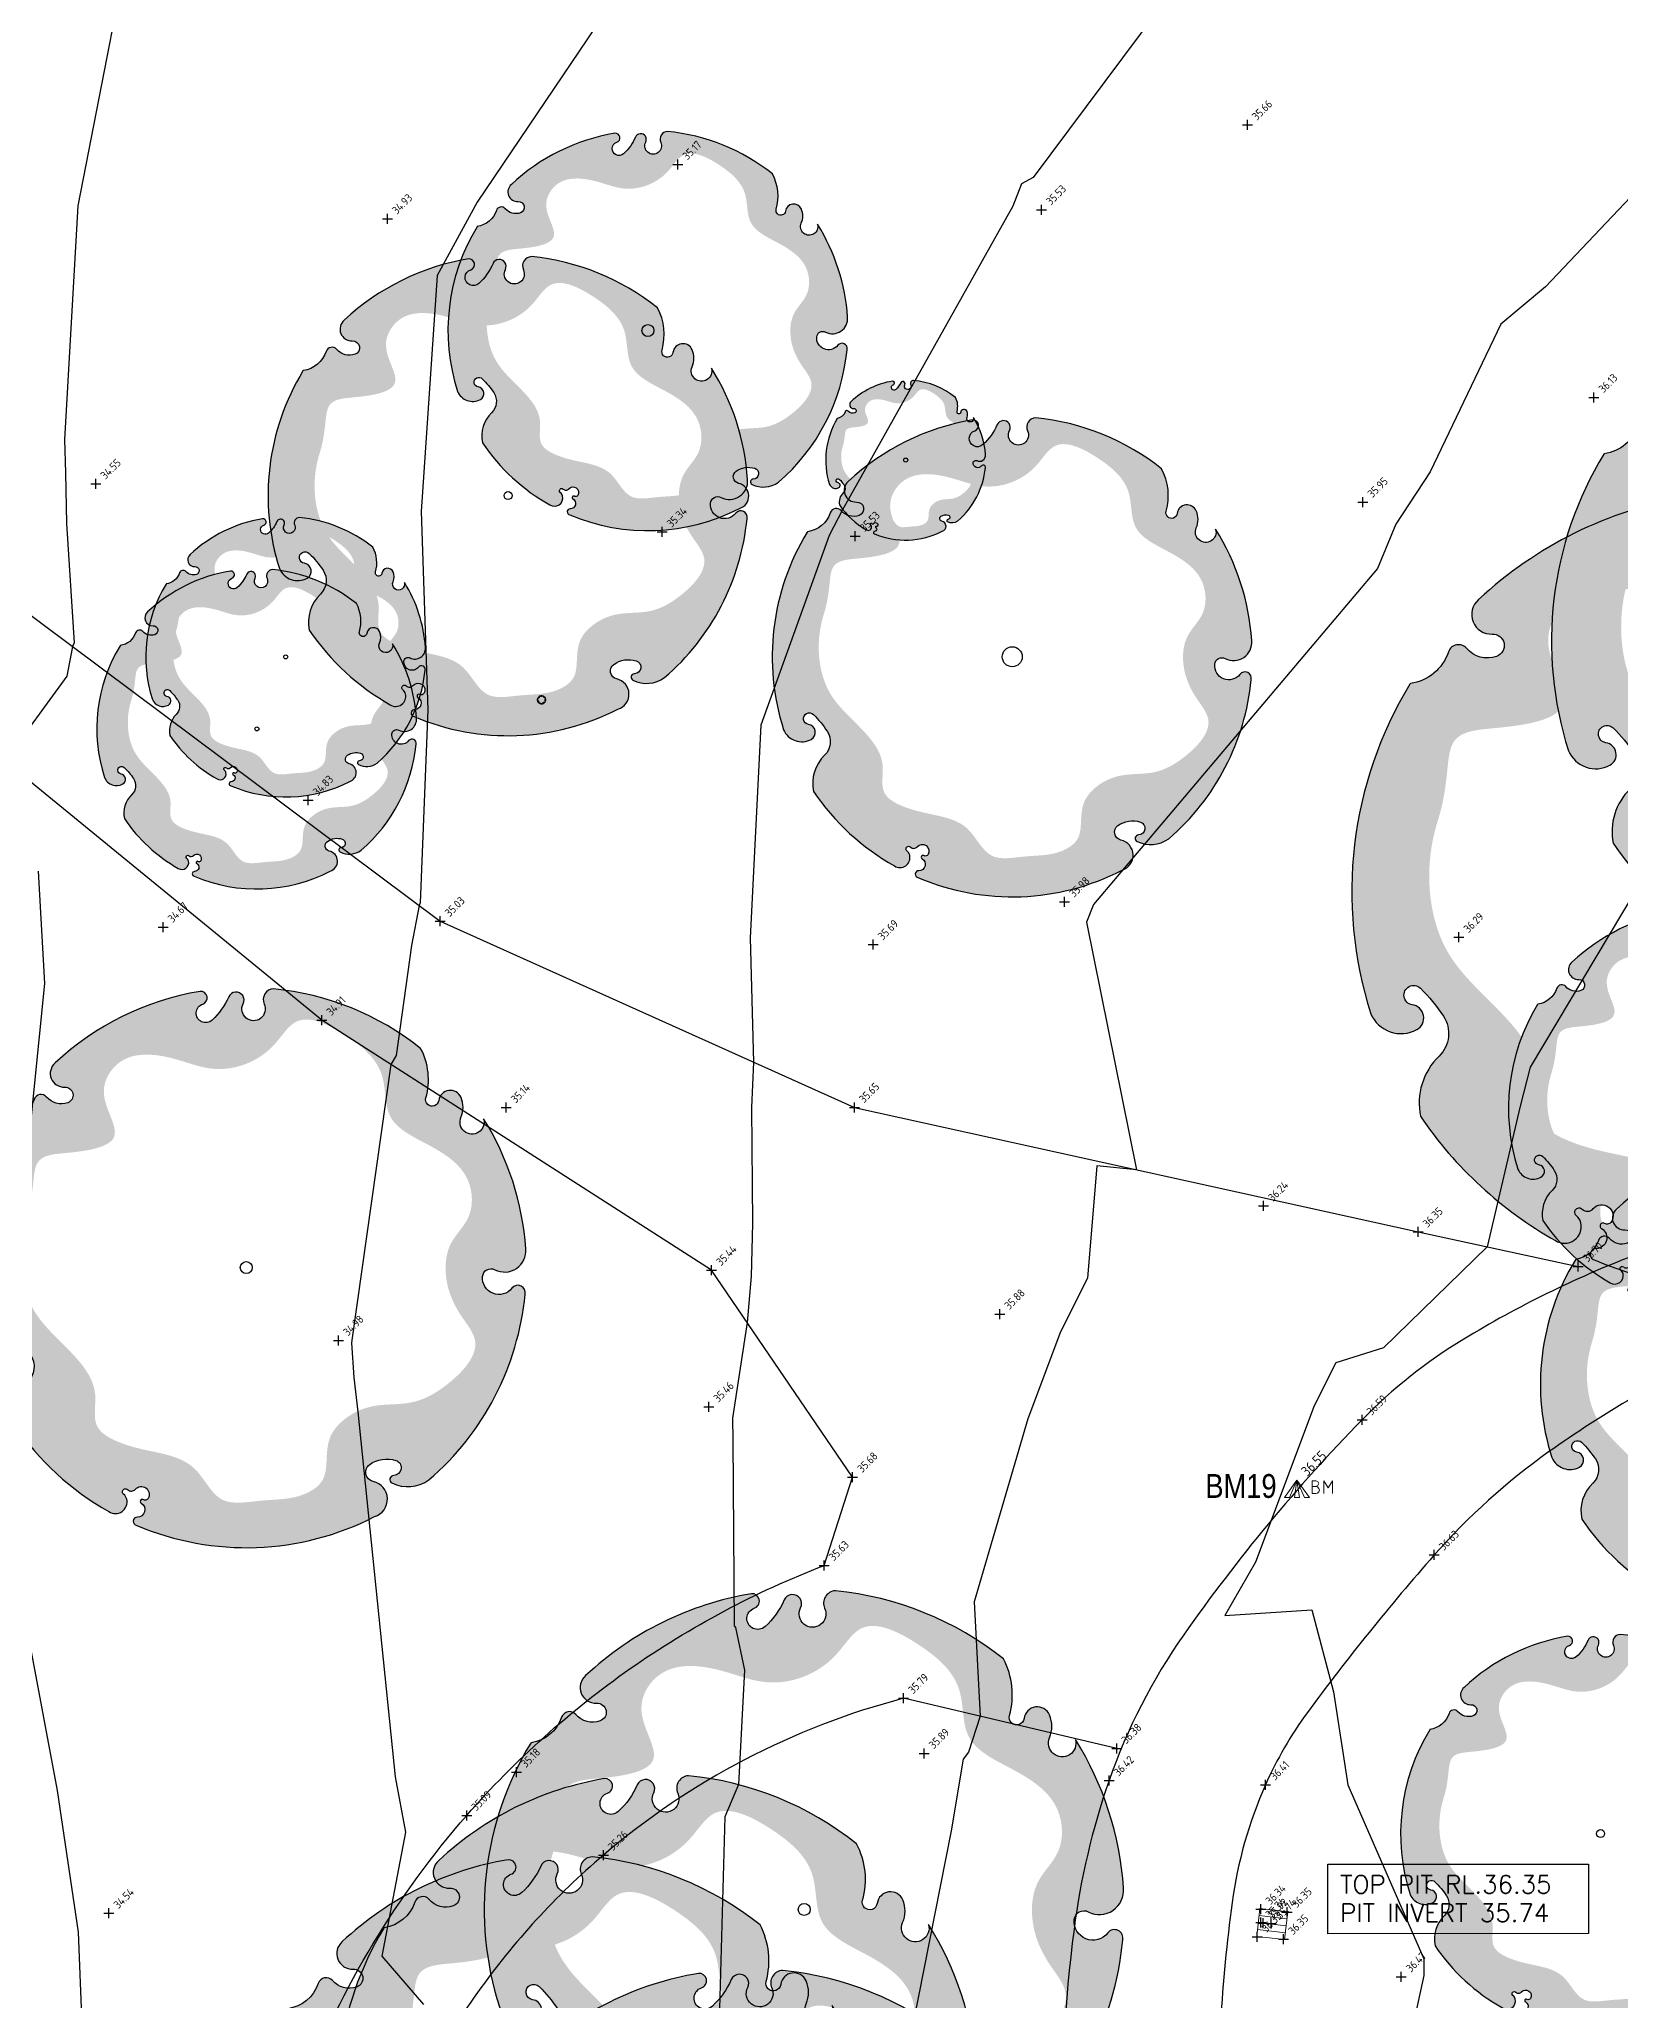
# Model space of a CAD drawing. Header units: metres. Extents: x 246075 to 247503, y 7418632 to 7419642.
# Drawn here: x 246741.37 to 246780.9, y 7418958.86 to 7419007.88 of the extents above; entities that cross this region are included whole.
import ezdxf
from ezdxf.enums import TextEntityAlignment as Align

# ---------------------------------------------------------------- set-up
doc = ezdxf.new("R2010")
doc.units = ezdxf.units.M
doc.linetypes.add('DASHDOT', pattern=[10, 5, -2.5, 0, -2.5])
for name, color, linetype in [('017_NAIL-L', 8, 'Continuous'), ('103_TOE_OF_BATTER', 37, 'DASHDOT'), ('104_EXISTING_SURFACE-L', 35, 'Continuous'), ('104_EXISTING_SURFACE-S', 35, 'Continuous'), ('201_SINGLE_TREE-H', 63, 'Continuous'), ('201_SINGLE_TREE-S', 96, 'Continuous'), ('309_GRATED_PIT-L', 84, 'Continuous'), ('309_GRATED_PIT-S', 84, 'Continuous'), ('321_INVERT_OF_PIPE-L', 84, 'Continuous'), ('321_INVERT_OF_PIPE-S', 84, 'Continuous'), ('322_INVERT_PIT-L', 84, 'Continuous'), ('322_INVERT_PIT-S', 84, 'Continuous'), ('403_EDGE_OF_BITUMEN', 8, 'Continuous'), ('403_EDGE_OF_BITUMEN-L', 8, 'Continuous'), ('403_EDGE_OF_BITUMEN-S', 8, 'Continuous'), ('405_EDGE_FORMATION', 33, 'Continuous'), ('405_EDGE_FORMATION-L', 33, 'Continuous'), ('405_EDGE_FORMATION-S', 33, 'Continuous'), ('EX-BENCHMARK', 7, 'Continuous'), ('EX-BENCHMARK_(SLS)', 8, 'Continuous'), ('EX-DRAINPIT_(SLS)', 84, 'Continuous'), ('EX-UG STORMWATER (DBYD)', 15, 'DRAINAGE_LINE'), ('Surface_Contours_Major', 4, 'Continuous'), ('Surface_Contours_Minor', 253, 'Continuous')]:
    doc.layers.add(name, color=color, linetype=linetype)
doc.styles.add('BOLD', font='ARIALN.TTF')
doc.styles.add('ISO2.5', font='isocp.shx', dxfattribs={"height": 2.5})
doc.styles.get("Standard").update_dxf_attribs({"font": 'SIMPLEX.shx'})
doc.linetypes.add('DRAINAGE_LINE', pattern='A,3,-0.2,["D",Standard,S=0.18,R=0,X=-0.1,Y=-0.09],-0.1', length=3.3)

# ---------------------------------------------------------------- blocks, each defined once
blk = doc.blocks.new('BM')
at = {"color": 0, "linetype": 'Continuous', "lineweight": 13}
for p, q in [((0, 0), (-0.31, -0.437)), ((-0.186, -0.437), (0, 0)), ((0, 0), (-0.062, -0.437)), ((0, 0), (0.186, -0.437)), ((0.31, -0.437), (0, 0)), ((0, 0), (0.062, -0.437)), ((-0.31, -0.437), (-0.186, -0.437)), ((-0.062, -0.437), (0.062, -0.437)), ((0.186, -0.437), (0.31, -0.437)), ((0.472, -0.017), (0.383, -0.017)), ((0.383, -0.017), (0.383, -0.339)), ((0.472, -0.161), (0.383, -0.161)), ((0.383, -0.161), (0.389, -0.161)), ((0.383, -0.339), (0.472, -0.339)), ((0.383, -0.339), (0.389, -0.339)), ((0.522, -0.039), (0.472, -0.017)), ((0.472, -0.161), (0.522, -0.139)), ((0.516, -0.172), (0.472, -0.161)), ((0.472, -0.339), (0.516, -0.327)), ((0.549, -0.206), (0.516, -0.172)), ((0.516, -0.327), (0.549, -0.294)), ((0.544, -0.089), (0.522, -0.039)), ((0.522, -0.139), (0.544, -0.089)), ((0.56, -0.25), (0.549, -0.206)), ((0.549, -0.294), (0.56, -0.25)), ((0.671, -0.339), (0.671, -0.017)), ((0.671, -0.017), (0.776, -0.194)), ((0.776, -0.194), (0.887, -0.017)), ((0.887, -0.017), (0.887, -0.339))]:
    blk.add_line(p, q, dxfattribs=at)
blk = doc.blocks.new('CROSS')
at = {"color": 0, "linetype": 'Continuous'}
for p, q in [((-0.5, 0), (0.5, 0)), ((0, -0.5), (0, 0.5))]:
    blk.add_line(p, q, dxfattribs=at)
blk = doc.blocks.new('201T')
at = {"layer": '201_SINGLE_TREE-S'}
blk.add_circle((0, 0), 0.5, dxfattribs=at)
blk = doc.blocks.new('201C')
at = {"layer": '201_SINGLE_TREE-H', "transparency": 33554534}
h = blk.add_hatch(color=256, dxfattribs=at)
h.paths.add_polyline_path([(-0.3717, -0.3344, 0.222926), (0.0196, -0.4996, 0.770799), (0.0439, -0.4417, -0.650302), (0.0511, -0.4116, -0.234737), (0.0964, -0.4247, -0.847312), (0.0816, -0.4475, 0.78443), (0.0732, -0.4583, 0.276934), (0.1352, -0.4813, 0.193599), (0.4309, -0.2536, 0.800435), (0.4144, -0.2337, -0.75216), (0.3757, -0.1925, -0.528914), (0.4006, -0.1909, 0.594112), (0.4663, -0.1804, 0.123805), (0.4962, 0.0616, -1.41759), (0.4607, 0.0811, 0.206906), (0.4758, 0.1133, 0.759729), (0.4374, 0.1252, -1.073307), (0.4187, 0.1392, 0.194379), (0.4474, 0.2231, 0.144612), (0.2544, 0.4304, 0.53339), (0.2277, 0.4128, -1.592592), (0.1939, 0.4293, 1.030038), (0.1758, 0.4513, -0.10361), (0.1314, 0.4262, -1.238487), (0.1282, 0.4593, 0.884725), (0.1336, 0.4818, 0.147549), (-0.1551, 0.4753, 0.71725), (-0.1579, 0.4291, -0.864032), (-0.1646, 0.4015, -0.310704), (-0.1946, 0.4266, 0.58143), (-0.2167, 0.4321, -0.281558), (-0.2766, 0.4162), (-0.2775, 0.4159, 0.217121), (-0.4959, 0.0634), (-0.4959, 0.0634, 0.440011), (-0.4522, 0.021, 0.723973), (-0.4442, 0.0516, -1.384648), (-0.4262, 0.0659, -0.051107), (-0.4149, 0.0223, -0.361502), (-0.441, -0.0208, 0.256822), (-0.4937, -0.0791, 0.116166), (-0.4065, -0.2911, 0.67803), (-0.3682, -0.2843, 0.170035), (-0.3696, -0.274, -1.054701), (-0.3596, -0.2696, 0.431903), (-0.3468, -0.2749, -0.910728), (-0.3329, -0.2993, -0.42046), (-0.3418, -0.2976, 1.007885), (-0.3479, -0.3018, -0.766634), (-0.3646, -0.3216, 0.938602), (-0.3717, -0.3344)])
edge = h.paths.add_edge_path(flags=16)
edge.add_spline(control_points=[(-0.3177, 0.2468), (-0.303, 0.2628), (-0.2856, 0.2893), (-0.256, 0.3411), (-0.1928, 0.3155), (-0.0921, 0.286), (-0.1162, 0.3941), (-0.0359, 0.4462), (0.0392, 0.3985), (0.1028, 0.3299), (0.1957, 0.3214), (0.2784, 0.3804), (0.3442, 0.2961), (0.3785, 0.2147), (0.3303, 0.1307), (0.3915, 0.0592), (0.4378, -0.0139), (0.4055, -0.0919), (0.3459, -0.1091), (0.3102, -0.1666), (0.3057, -0.2282), (0.3286, -0.3091), (0.2408, -0.3447), (0.1647, -0.3496), (0.103, -0.3142), (0.0463, -0.3153), (0.0047, -0.3356), (-0.0139, -0.3682), (-0.0327, -0.4069), (-0.0927, -0.4151), (-0.1463, -0.3868), (-0.23, -0.3665), (-0.2245, -0.2773), (-0.2864, -0.2294), (-0.3344, -0.1941), (-0.3737, -0.1409), (-0.3276, -0.0866), (-0.344, -0.0009), (-0.3866, 0.0828), (-0.3665, 0.1796), (-0.3359, 0.2271), (-0.3177, 0.2468)], knot_values=[0, 0, 0, 0, 0.064972, 0.101243, 0.15652, 0.245586, 0.324463, 0.387907, 0.486094, 0.554514, 0.671826, 0.728629, 0.823661, 0.919885, 0.989953, 1.075257, 1.171704, 1.23593, 1.293575, 1.346478, 1.426142, 1.479146, 1.570817, 1.644481, 1.712561, 1.774901, 1.807, 1.846291, 1.885582, 1.928182, 2.007036, 2.074591, 2.151638, 2.226455, 2.293426, 2.340744, 2.397548, 2.47317, 2.587294, 2.673595, 2.754259, 2.754259, 2.754259, 2.754259], degree=3, periodic=0)
at = {"layer": '201_SINGLE_TREE-S'}
blk.add_lwpolyline([(-0.3717, -0.3344, 0.222926), (0.0196, -0.4996, 0.770799), (0.0439, -0.4417, -0.650302), (0.0511, -0.4116, -0.234737), (0.0964, -0.4247, -0.847312), (0.0816, -0.4475, 0.78443), (0.0732, -0.4583, 0.276934), (0.1352, -0.4813, 0.193599), (0.4309, -0.2536, 0.800435), (0.4144, -0.2337, -0.75216), (0.3757, -0.1925, -0.528914), (0.4006, -0.1909, 0.594112), (0.4663, -0.1804, 0.123805), (0.4962, 0.0616, -1.41759), (0.4607, 0.0811, 0.206906), (0.4758, 0.1133, 0.759729), (0.4374, 0.1252, -1.073307), (0.4187, 0.1392, 0.194379), (0.4474, 0.2231, 0.144612), (0.2544, 0.4304, 0.53339), (0.2277, 0.4128, -1.592592), (0.1939, 0.4293, 1.030038), (0.1758, 0.4513, -0.10361), (0.1314, 0.4262, -1.238487), (0.1282, 0.4593, 0.884725), (0.1336, 0.4818, 0.147549), (-0.1551, 0.4753, 0.71725), (-0.1579, 0.4291, -0.864032), (-0.1646, 0.4015, -0.310704), (-0.1946, 0.4266, 0.58143), (-0.2167, 0.4321, -0.281558), (-0.2766, 0.4162), (-0.2775, 0.4159, 0.217121), (-0.4959, 0.0634), (-0.4959, 0.0634, 0.440011), (-0.4522, 0.021, 0.723973), (-0.4442, 0.0516, -1.384648), (-0.4262, 0.0659, -0.051107), (-0.4149, 0.0223, -0.361502), (-0.441, -0.0208, 0.256822), (-0.4937, -0.0791, 0.116166), (-0.4065, -0.2911, 0.67803), (-0.3682, -0.2843, 0.170035), (-0.3696, -0.274, -1.054701), (-0.3596, -0.2696, 0.431903), (-0.3468, -0.2749, -0.910728), (-0.3329, -0.2993, -0.42046), (-0.3418, -0.2976, 1.007885), (-0.3479, -0.3018, -0.766634), (-0.3646, -0.3216, 0.938602), (-0.3717, -0.3344)], format="xyb", dxfattribs=at)
blk = doc.blocks.new('GPC')
at = {"color": 0, "linetype": 'Continuous', "lineweight": 13}
for p, q in [((-0.5, -0.5), (-0.5, 0.5)), ((-0.5, 0.5), (0.5, 0.5)), ((-0.25, -0.5), (-0.25, 0.5)), ((0, 0.5), (0, 0)), ((0, 0), (0, -0.5)), ((0.25, -0.5), (0.25, 0.5)), ((0.5, 0.5), (0.5, -0.5)), ((0.5, -0.5), (-0.5, -0.5))]:
    blk.add_line(p, q, dxfattribs=at)

msp = doc.modelspace()

# ---------------------------------------------------------------- linework, layer by layer
at = {"layer": '103_TOE_OF_BATTER'}
msp.add_lwpolyline([(246705.485, 7418928.476, 0.000003), (246706.202, 7418917.809, 0.000938)], format="xyb", dxfattribs=at)
at = {"layer": '403_EDGE_OF_BITUMEN'}
for points in [[(246781.218, 7418977.484, 0.043353), (246776.975, 7418975.395, 0.063305), (246774.432, 7418973.378, 0.040566), (246769.975, 7418968.007, 0.069351), (246768.108, 7418964.361, 0.051668), (246767.232, 7418960.642, 0.035927), (246766.923, 7418955.164, 0.05597), (246767.27, 7418952.455, 0.038379), (246768.505, 7418948.676)], [(246783.422, 7418975.105, 0.044185), (246779.096, 7418972.574, 0.057682), (246776.239, 7418970.001, 0.022191), (246773.065, 7418966.061, 0.053987), (246772.018, 7418964.258, 0.071271), (246771.185, 7418961.312, 0.036328), (246770.821, 7418955.339, 0.046742), (246771.056, 7418953.11, 0.031559), (246771.914, 7418949.908)]]:
    msp.add_lwpolyline(points, format="xyb", dxfattribs=at)
at = {"layer": '405_EDGE_FORMATION'}
for p, q in [((246748.428, 7418983.363), (246727.15, 7419000.777)), ((246740.639, 7418993.866), (246751.389, 7418985.838)), ((246751.389, 7418985.838), (246761.745, 7418981.182)), ((246758.17, 7418977.117), (246748.428, 7418983.363)), ((246761.745, 7418981.182), (246775.832, 7418978.072)), ((246775.832, 7418978.072), (246779.835, 7418977.208)), ((246761.699, 7418971.946), (246758.17, 7418977.117)), ((246760.989, 7418969.74), (246761.699, 7418971.946)), ((246768.3, 7418965.168), (246762.974, 7418966.419))]:
    msp.add_line(p, q, dxfattribs=at)
for points in [[(246747.972, 7418956.736, -0.043712), (246749.716, 7418960.292, -0.043712), (246752.052, 7418963.491, -0.060725), (246756.139, 7418967.16, -0.060725), (246760.989, 7418969.74)], [(246762.974, 7418966.419, 0.056231), (246758.999, 7418964.882, 0.056231), (246755.467, 7418962.498, 0.061457), (246752.321, 7418959.067, 0.061457), (246750.104, 7418954.975)]]:
    msp.add_lwpolyline(points, format="xyb", dxfattribs=at)
at = {"layer": 'EX-UG STORMWATER (DBYD)', "linetype": 'Continuous', "elevation": 36.5, "flags": 128}
msp.add_lwpolyline([(246773.573, 7418960.535), (246773.573, 7418962.273), (246780.092, 7418962.277), (246780.092, 7418960.538)], close=True, dxfattribs=at)
at = {"layer": 'Surface_Contours_Major'}
for points, elevation in [([(246787.006, 7419009.826), (246783.722, 7419006.653), (246779.014, 7419001.694), (246777.9, 7419000.759), (246776.134, 7418997.072), (246775.274, 7418995.762), (246774.819, 7418994.653), (246767.721, 7418986.258), (246767.542, 7418985.813), (246768.797, 7418979.626), (246767.799, 7418979.727), (246767.568, 7418976.919), (246766.893, 7418975.578), (246766.081, 7418973.403), (246764.738, 7418968.826), (246764.888, 7418965.97), (246764.593, 7418965.072), (246764.462, 7418964.899), (246764.162, 7418963.106), (246762.523, 7418954.801)], 36), ([(246755.502, 7419008.529), (246752.309, 7419003.811), (246751.31, 7419001.977), (246750.911, 7418996.078), (246751.077, 7418991.123), (246750.891, 7418986.295), (246750.862, 7418986.232), (246750.668, 7418985.235), (246750.287, 7418982.484), (246750.153, 7418982.258), (246749.188, 7418975.426), (246749.168, 7418975.304), (246749.229, 7418974.436), (246749.328, 7418973.58), (246750.262, 7418964.46), (246750.522, 7418963.074), (246749.93, 7418959.978), (246750.972, 7418958.771)], 35)]:
    msp.add_lwpolyline(points, dxfattribs=dict(at, elevation=elevation))
at = {"layer": 'Surface_Contours_Minor'}
for points, elevation in [([(246743.969, 7419012.14), (246742.328, 7419003.713), (246741.994, 7418997.875), (246742.025, 7418997.043), (246742.05, 7418995.777), (246742.24, 7418992.792), (246742.198, 7418992.703), (246742.054, 7418991.96), (246740.512, 7418989.843)], 34.5), ([(246810.71, 7419010.171), (246797.223, 7419002.195), (246796.695, 7419001.661), (246795.857, 7419000.879), (246791.993, 7418997.183), (246786.622, 7418993.829), (246783.763, 7418991.397), (246783.168, 7418990.492), (246782.249, 7418988.248), (246778.635, 7418982.192), (246778.383, 7418981.215), (246777.559, 7418977.7), (246774.968, 7418975.179), (246773.774, 7418974.806), (246773.233, 7418973.728), (246771.772, 7418969.817), (246771.005, 7418968.491), (246773.175, 7418968.627), (246773.722, 7418966.577), (246774.08, 7418964.255), (246775.977, 7418959.911), (246775.978, 7418959.49), (246775.791, 7418958.647)], 36.5), ([(246769.327, 7419008.596), (246766.215, 7419004.427), (246765.92, 7419004.268), (246765.699, 7419003.709), (246761.448, 7418996.12), (246761.114, 7418995.476), (246759.406, 7418990.74), (246759.138, 7418985.42), (246759.223, 7418982.317), (246759.171, 7418981.183), (246759.194, 7418978.281), (246759.161, 7418976.967), (246759.064, 7418975.808), (246758.696, 7418973.417), (246758.706, 7418972.88), (246758.734, 7418968.227), (246758.774, 7418968.191), (246758.993, 7418967.123), (246758.844, 7418964.262), (246758.502, 7418963.461), (246758.339, 7418957.458)], 35.5), ([(246741.34, 7418987.092), (246741.502, 7418984.283), (246740.931, 7418978.65)], 34.5), ([(246740.787, 7418969.584), (246741.814, 7418964.118), (246742.337, 7418960.575), (246742.658, 7418952.572), (246742.581, 7418947.859), (246741.58, 7418940.85), (246742.212, 7418934.313), (246742.184, 7418934.219), (246742.162, 7418934.057), (246740.244, 7418925.864)], 34.5)]:
    msp.add_lwpolyline(points, dxfattribs=dict(at, elevation=elevation))

# ---------------------------------------------------------------- block references
at = {"layer": '104_EXISTING_SURFACE-S', "xscale": 0.25, "yscale": 0.25, "zscale": 0.25}
for p in [(246771.566, 7419005.738), (246757.33, 7419004.75), (246750.069, 7419003.391), (246766.416, 7419003.619), (246780.23, 7418998.928), (246742.782, 7418996.769), (246774.454, 7418996.309), (246756.936, 7418995.565), (246761.762, 7418995.462), (246748.092, 7418988.859), (246766.995, 7418986.323), (246744.464, 7418985.692), (246762.214, 7418985.253), (246776.854, 7418985.436), (246753.038, 7418981.181), (246771.969, 7418978.724), (246765.375, 7418976.02), (246748.846, 7418975.361), (246758.104, 7418973.706), (246763.488, 7418965.042), (246753.293, 7418964.577), (246743.108, 7418961.05), (246775.414, 7418959.462)]:
    msp.add_blockref('CROSS', p, dxfattribs=at)
at = {"layer": '201_SINGLE_TREE-S', "rotation": 25}
for name, p, xscale, yscale, zscale in [('201C', (246756.583, 7419000.598), 10, 10, 10), ('201C', (246788.165, 7418992.834), 18, 18, 18), ('201C', (246753.086, 7418996.474), 12, 12, 12), ('201T', (246756.583, 7419000.598), 0.3, 0.3, 0.3), ('201C', (246765.688, 7418992.447), 12, 12, 12), ('201C', (246763.025, 7418997.362), 4, 4, 4), ('201C', (246784.174, 7418986.57), 20, 20, 20), ('201T', (246763.025, 7418997.362), 0.1, 0.1, 0.1), ('201C', (246747.528, 7418992.444), 7, 7, 7), ('201T', (246753.086, 7418996.474), 0.2, 0.2, 0.2), ('201C', (246746.806, 7418990.644), 8, 8, 8), ('201T', (246765.688, 7418992.447), 0.5, 0.5, 0.5), ('201T', (246747.528, 7418992.444), 0.1, 0.1, 0.1), ('201T', (246753.922, 7418991.37), 0.2, 0.2, 0.2), ('201C', (246753.922, 7418991.37), 0.2, 0.2, 0.2), ('201T', (246746.806, 7418990.644), 0.1, 0.1, 0.1), ('201C', (246783.092, 7418981.161), 10, 10, 10), ('201C', (246746.543, 7418977.182), 14, 14, 14), ('201C', (246784.891, 7418974.261), 12, 12, 12), ('201T', (246746.543, 7418977.182), 0.3, 0.3, 0.3), ('201C', (246760.488, 7418961.143), 16, 16, 16), ('201C', (246780.396, 7418963.038), 10, 10, 10), ('201C', (246756.817, 7418956.522), 16, 16, 16), ('201C', (246754.405, 7418954.495), 16, 16, 16), ('201T', (246780.396, 7418963.038), 0.2, 0.2, 0.2), ('201C', (246759.168, 7418951.656), 16, 16, 16), ('201T', (246760.488, 7418961.143), 0.3, 0.3, 0.3)]:
    msp.add_blockref(name, p, dxfattribs=dict(at, xscale=xscale, yscale=yscale, zscale=zscale))
at = {"layer": '309_GRATED_PIT-S', "xscale": 0.25, "yscale": 0.25, "zscale": 0.25}
for p in [(246771.903, 7418961.147), (246772.561, 7418961.071), (246771.807, 7418960.461), (246772.472, 7418960.397)]:
    msp.add_blockref('CROSS', p, dxfattribs=at)
at = {"layer": '321_INVERT_OF_PIPE-S', "xscale": 0.25, "yscale": 0.25, "zscale": 0.25}
for p in [(246771.905, 7418960.814), (246771.96, 7418960.8)]:
    msp.add_blockref('CROSS', p, dxfattribs=at)
at = {"layer": '322_INVERT_PIT-S', "xscale": 0.25, "yscale": 0.25, "zscale": 0.25}
msp.add_blockref('CROSS', (246772.158, 7418960.788), dxfattribs=at)
at = {"layer": '403_EDGE_OF_BITUMEN-S', "xscale": 0.25, "yscale": 0.25, "zscale": 0.25}
for p in [(246774.432, 7418973.378), (246776.239, 7418970.001), (246768.108, 7418964.361), (246772.018, 7418964.258)]:
    msp.add_blockref('CROSS', p, dxfattribs=at)
at = {"layer": '405_EDGE_FORMATION-S', "xscale": 0.25, "yscale": 0.25, "zscale": 0.25}
for p in [(246751.389, 7418985.838), (246748.428, 7418983.363), (246761.745, 7418981.182), (246775.832, 7418978.072), (246758.17, 7418977.117), (246779.835, 7418977.208), (246761.699, 7418971.946), (246760.989, 7418969.74), (246762.974, 7418966.419), (246768.3, 7418965.168), (246752.052, 7418963.491), (246755.467, 7418962.498)]:
    msp.add_blockref('CROSS', p, dxfattribs=at)
at = {"layer": 'EX-BENCHMARK_(SLS)'}
msp.add_blockref('BM', (246772.806, 7418971.872), dxfattribs=at)
at = {"layer": 'EX-DRAINPIT_(SLS)', "lineweight": 30, "xscale": 0.7, "yscale": 0.7, "rotation": 263.4543836005043}
msp.add_blockref('GPC', (246772.188, 7418960.776), dxfattribs=at)

# ---------------------------------------------------------------- texts
at = {"layer": '017_NAIL-L', "style": 'ISO2.5'}
msp.add_text('36.55', height=0.25, rotation=45, dxfattribs=at).set_placement((246772.973, 7418972.039), align=Align.MIDDLE_LEFT)
at = {"layer": '104_EXISTING_SURFACE-L', "style": 'ISO2.5'}
for s, p in [('35.66', (246771.733, 7419005.905)), ('35.17', (246757.498, 7419004.918)), ('34.93', (246750.236, 7419003.559)), ('35.53', (246766.583, 7419003.786)), ('36.13', (246780.397, 7418999.096)), ('34.55', (246742.949, 7418996.936)), ('35.95', (246774.621, 7418996.477)), ('35.34', (246757.103, 7418995.733)), ('35.53', (246761.929, 7418995.629)), ('34.83', (246748.259, 7418989.027)), ('35.98', (246767.163, 7418986.49)), ('34.67', (246744.631, 7418985.859)), ('35.69', (246762.381, 7418985.421)), ('36.29', (246777.022, 7418985.603)), ('35.14', (246753.206, 7418981.349)), ('36.24', (246772.136, 7418978.891)), ('35.88', (246765.543, 7418976.187)), ('34.98', (246749.014, 7418975.528)), ('35.46', (246758.271, 7418973.873)), ('35.89', (246763.656, 7418965.21)), ('35.18', (246753.461, 7418964.744)), ('34.54', (246743.275, 7418961.217)), ('36.47', (246775.582, 7418959.629))]:
    msp.add_text(s, height=0.2, rotation=45, dxfattribs=at).set_placement(p, align=Align.MIDDLE_LEFT)
at = {"layer": '309_GRATED_PIT-L', "style": 'ISO2.5'}
for s, p in [('36.34', (246772.07, 7418961.314)), ('36.35', (246772.728, 7418961.239)), ('36.33', (246771.974, 7418960.628)), ('36.35', (246772.64, 7418960.565))]:
    msp.add_text(s, height=0.2, rotation=45, dxfattribs=at).set_placement(p, align=Align.MIDDLE_LEFT)
at = {"layer": '321_INVERT_OF_PIPE-L', "style": 'ISO2.5'}
for s, p in [('35.74', (246772.073, 7418960.982)), ('35.92', (246772.128, 7418960.968))]:
    msp.add_text(s, height=0.2, rotation=45, dxfattribs=at).set_placement(p, align=Align.MIDDLE_LEFT)
at = {"layer": '322_INVERT_PIT-L', "style": 'ISO2.5'}
msp.add_text('35.74', height=0.2, rotation=45, dxfattribs=at).set_placement((246772.326, 7418960.955), align=Align.MIDDLE_LEFT)
at = {"layer": '403_EDGE_OF_BITUMEN-L', "style": 'ISO2.5'}
for s, p in [('36.59', (246774.599, 7418973.545)), ('36.63', (246776.406, 7418970.168)), ('36.42', (246768.276, 7418964.529)), ('36.41', (246772.185, 7418964.425))]:
    msp.add_text(s, height=0.2, rotation=45, dxfattribs=at).set_placement(p, align=Align.MIDDLE_LEFT)
at = {"layer": '405_EDGE_FORMATION-L', "style": 'ISO2.5'}
for s, p in [('35.03', (246751.556, 7418986.005)), ('34.91', (246748.595, 7418983.531)), ('35.65', (246761.912, 7418981.35)), ('36.35', (246775.999, 7418978.239)), ('35.44', (246758.338, 7418977.284)), ('36.70', (246780.003, 7418977.376)), ('35.68', (246761.866, 7418972.114)), ('35.63', (246761.156, 7418969.907)), ('35.79', (246763.141, 7418966.586)), ('36.38', (246768.467, 7418965.335)), ('35.09', (246752.219, 7418963.658)), ('35.26', (246755.634, 7418962.666))]:
    msp.add_text(s, height=0.2, rotation=45, dxfattribs=at).set_placement(p, align=Align.MIDDLE_LEFT)
at = {"layer": 'EX-BENCHMARK', "color": 2, "style": 'BOLD'}
msp.add_text('BM19', height=0.595, dxfattribs=at).set_placement((246771.406, 7418971.725), align=Align.MIDDLE)
at = {"layer": 'EX-UG STORMWATER (DBYD)'}
for s, p in [('TOP PIT RL.36.35', (246773.886, 7418961.543, 36.5)), ('PIT INVERT 35.74', (246773.886, 7418960.833, 36.5))]:
    msp.add_text(s, height=0.45, dxfattribs=at).set_placement(p)

doc.saveas('drawing.dxf')
